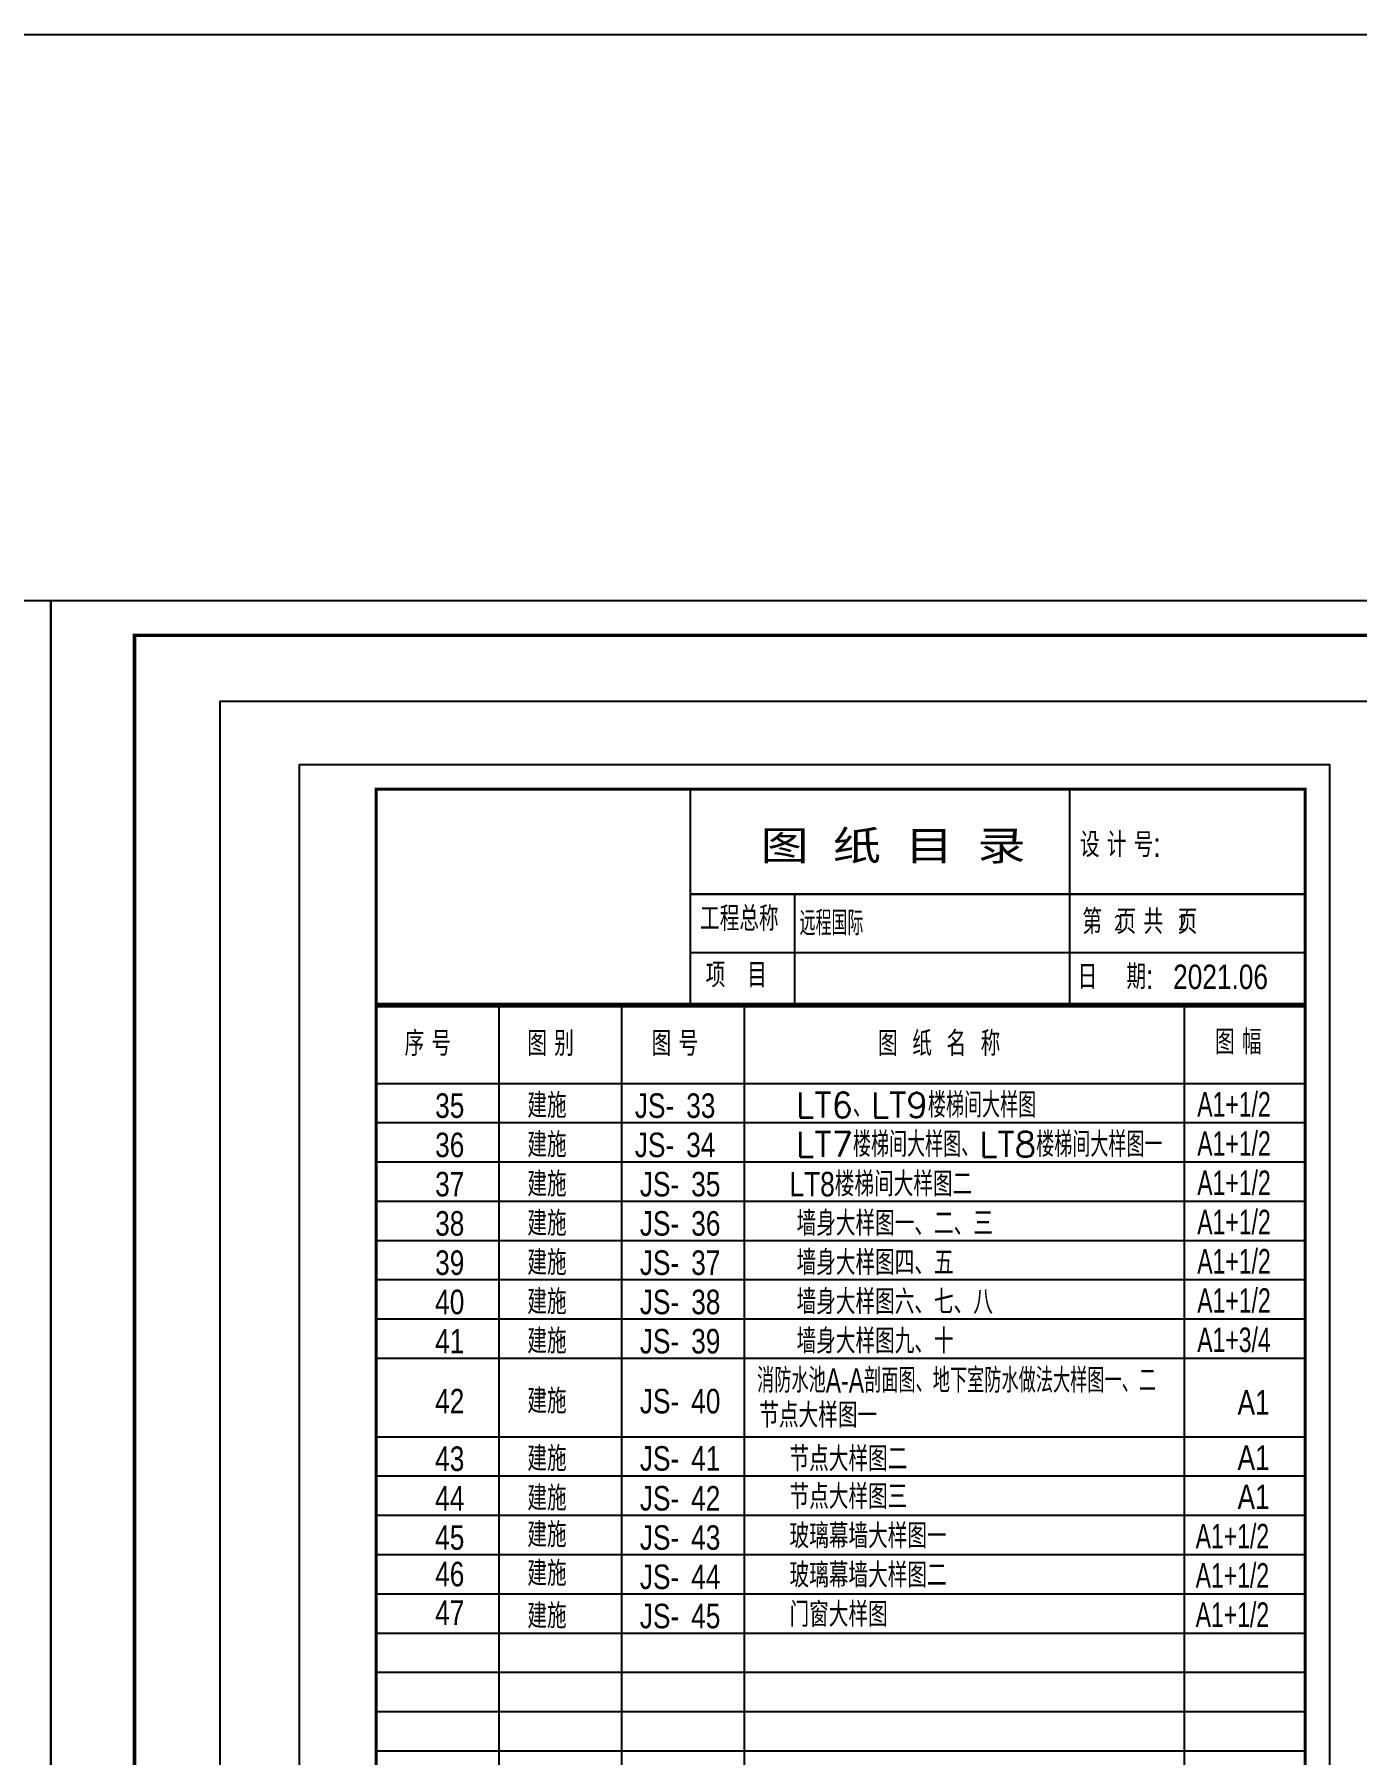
# Model space of a CAD drawing. Extents: x -737978 to 768813, y -372247 to 1140308.
# Drawn here: x -629793 to -602854, y 53744 to 88793 of the extents above; entities that cross this region are included whole.
import ezdxf

# ---------------------------------------------------------------- set-up
doc = ezdxf.new("R2010")
doc.units = 0
doc.header["$LTSCALE"] = 1000
doc.header["$MEASUREMENT"] = 0
doc.layers.get('0').update_dxf_attribs({"linetype": 'CONTINUOUS'})
for name, color, linetype in [('BORDER', 7, 'CONTINUOUS'), ('PUB_TEXT', 7, 'CONTINUOUS'), ('PUB_TITLE', 4, 'CONTINUOUS')]:
    doc.layers.add(name, color=color, linetype=linetype)
doc.styles.add('_HZTXT', font='ros.shx', dxfattribs={"width": 0.8, "bigfont": 'hztxt.shx'})
doc.styles.add('_TCH_DIM', font='SIMPLEX.shx', dxfattribs={"width": 0.8, "bigfont": 'GBCBIG.shx'})
doc.styles.add('HZTXT', font='TXT', dxfattribs={"bigfont": 'HZTXT'})
doc.styles.add('TQ1', font='simhei_0.ttf')
doc.styles.add('样式 1', font='simhei_0.ttf', dxfattribs={"width": 1.01})

# ---------------------------------------------------------------- blocks, each defined once
blk = doc.blocks.new('ASDFASDFSD')
at = {"style": '_HZTXT', "width": 0.8}
blk.add_text('JS-', height=500, dxfattribs=at).set_placement((-43, -71))

msp = doc.modelspace()

# ---------------------------------------------------------------- linework, layer by layer
at = {"color": 1}
msp.add_lwpolyline([(-719119.7, 88793.3), (768813.4, 88793.3), (768813.4, -372247.3), (-719119.7, -372247.3)], close=True, dxfattribs=at)
at = {"layer": 'BORDER'}
msp.add_lwpolyline([(-579317.1, 37313.7), (-626011.3, 37313.7), (-626011.3, 75204.6), (-579317.1, 75204.6)], close=True, dxfattribs=at)
at = {"layer": 'PUB_TITLE'}
for p, q in [((-622831, 73413.7), (-603900.4, 73413.7)), ((-614308.7, 71275.9), (-614308.7, 69013.7)), ((-620331, 69013.7), (-620331, 38613.7)), ((-617831, 69013.7), (-617831, 38613.7)), ((-615331, 69013.7), (-615331, 38613.7)), ((-606367.8, 68982.9), (-606367.8, 38613.7)), ((-603900.4, 66613.7), (-622831, 66613.7)), ((-603900.4, 65813.7), (-622831, 65813.7)), ((-603900.4, 65013.7), (-622831, 65013.7)), ((-603900.4, 64213.7), (-622831, 64213.7)), ((-603900.4, 63413.7), (-622831, 63413.7)), ((-603900.4, 62613.7), (-622831, 62613.7)), ((-603900.4, 61813.7), (-622831, 61813.7)), ((-603900.4, 60213.7), (-622831, 60213.7)), ((-603900.4, 59413.7), (-622831, 59413.7)), ((-603900.4, 58613.7), (-622831, 58613.7)), ((-603900.4, 57813.7), (-622831, 57813.7)), ((-603900.4, 57013.7), (-622831, 57013.7)), ((-603900.4, 56213.7), (-622831, 56213.7)), ((-603900.4, 55413.7), (-622831, 55413.7)), ((-603900.4, 54613.7), (-622831, 54613.7)), ((-603900.4, 54613.7), (-622831, 54613.7)), ((-603900.4, 54613.7), (-622831, 54613.7)), ((-603900.4, 53813.7), (-622831, 53813.7))]:
    msp.add_line(p, q, dxfattribs=at)
for points in [[(-688857.6, 35256.2), (-688857.6, 77256.2), (-629457.6, 77256.2), (-629457.6, 35256.2)], [(-629457.6, 35256.2), (-629457.6, 77256.2), (-570057.6, 77256.2), (-570057.6, 35256.2)], [(-603400.4, 38113.7), (-603400.4, 73913.7), (-624400.4, 73913.7), (-624400.4, 38113.7)]]:
    msp.add_lwpolyline(points, close=True, dxfattribs=at)
at = {"layer": 'PUB_TITLE', "const_width": 70.7}
msp.add_lwpolyline([(-627754.6, 35963.3), (-570764.7, 35963.3), (-570764.7, 76549.1), (-627754.6, 76549.1)], close=True, dxfattribs=at)
at = {"layer": 'PUB_TITLE'}
for points, const_width in [([(-622831, 38613.7), (-603900.4, 38613.7), (-622831, 38613.7), (-622831, 73413.7), (-603900.4, 73413.7), (-603900.4, 38613.7)], 60), ([(-616428.6, 73413.7), (-616428.6, 69013.7)], 45), ([(-608699.9, 73413.7), (-608699.9, 69013.7)], 45), ([(-603900.4, 71275.9), (-616428.6, 71275.9)], 45), ([(-603900.4, 70082.4), (-616428.6, 70082.4)], 45), ([(-603900.4, 69013.7), (-622831, 69013.7)], 100), ([(-603900.4, 67413.7), (-622831, 67413.7)], 45)]:
    msp.add_lwpolyline(points, dxfattribs=dict(at, const_width=const_width))

# ---------------------------------------------------------------- block references
for p in [(-617516.6, 66787.5), (-617516.6, 65987.5), (-617414.8, 65187.5), (-617414.8, 64387.5), (-617414.8, 63587.5), (-617414.8, 62787.5), (-617414.8, 61987.5), (-617414.8, 60766.4), (-617414.8, 59599.2), (-617414.8, 58787.5), (-617414.8, 57987.5), (-617414.8, 57187.5), (-617414.8, 56387.5)]:
    msp.add_blockref('ASDFASDFSD', p)

# ---------------------------------------------------------------- texts
for s, style, width, p in [('设 计 号:', '_HZTXT', 0.8, (-608491, 72031.2)), ('工程总称', '_HZTXT', 0.8, (-616230.6, 70525.9)), ('远程国际', 'HZTXT', 0.65, (-614202.7, 70435.1)), ('项   目', '_HZTXT', 0.8, (-616116.3, 69374.9)), (' 日    期:', '_HZTXT', 0.8, (-608686.1, 69340)), ('2021.06', '_HZTXT', 0.8, (-606592.2, 69340)), ('序 号', '_HZTXT', 0.8, (-622251.7, 67980.1)), ('图 别', '_HZTXT', 0.8, (-619749.7, 67980.1)), ('图 号', '_HZTXT', 0.8, (-617218.1, 67980.1)), ('图  纸  名  称', '_HZTXT', 0.8, (-612604, 67980.4)), ('图 幅', '_HZTXT', 0.8, (-605739.1, 68008.6)), ('35', '_HZTXT', 0.8, (-621628.5, 66716.5)), ('建施', '_HZTXT', 0.8, (-619749.7, 66716.5)), ('33', '_HZTXT', 0.8, (-616513.3, 66716.5)), ('A1+1/2', '_HZTXT', 0.7, (-606100.3, 66745)), ('36', '_HZTXT', 0.8, (-621628.5, 65916.5)), ('建施', '_HZTXT', 0.8, (-619749.7, 65916.5)), ('34', '_HZTXT', 0.8, (-616513.3, 65916.5)), ('A1+1/2', '_HZTXT', 0.7, (-606100.3, 65945)), ('37', '_HZTXT', 0.8, (-621628.5, 65116.5)), ('建施', '_HZTXT', 0.8, (-619749.7, 65116.5)), ('35', '_HZTXT', 0.8, (-616411.5, 65116.5)), ('LT8楼梯间大样图二', '_HZTXT', 0.8, (-614407.3, 65116.9)), ('A1+1/2', '_HZTXT', 0.7, (-606100.3, 65145)), ('建施', '_HZTXT', 0.8, (-619749.7, 64316.5)), ('墙身大样图一、二、三', '_HZTXT', 0.8, (-614263.8, 64316.9)), ('A1+1/2', '_HZTXT', 0.7, (-606100.3, 64345)), ('38', '_HZTXT', 0.8, (-621628.5, 64316.5)), ('36', '_HZTXT', 0.8, (-616411.5, 64316.5)), ('39', '_HZTXT', 0.8, (-621628.5, 63516.5)), ('建施', '_HZTXT', 0.8, (-619749.7, 63516.5)), ('37', '_HZTXT', 0.8, (-616411.5, 63516.5)), ('墙身大样图四、五', '_HZTXT', 0.8, (-614263.8, 63516.9)), ('A1+1/2', '_HZTXT', 0.7, (-606100.3, 63545)), ('40', '_HZTXT', 0.8, (-621628.5, 62716.5)), ('建施', '_HZTXT', 0.8, (-619749.7, 62716.5)), ('38', '_HZTXT', 0.8, (-616411.5, 62716.5)), ('墙身大样图六、七、八', '_HZTXT', 0.8, (-614263.8, 62716.9)), ('A1+1/2', '_HZTXT', 0.7, (-606100.3, 62745)), ('41', '_HZTXT', 0.8, (-621628.5, 61916.5)), ('建施', '_HZTXT', 0.8, (-619749.7, 61916.5)), ('39', '_HZTXT', 0.8, (-616411.5, 61916.5)), ('墙身大样图九、十', '_HZTXT', 0.8, (-614263.8, 61916.9)), ('A1+3/4', '_HZTXT', 0.7, (-606100.3, 61945)), ('消防水池A-A剖面图、地下室防水做法大样图一、二', '_HZTXT', 0.7, (-615069.8, 61116.9)), ('42', '_HZTXT', 0.8, (-621628.5, 60695.4)), ('建施', '_HZTXT', 0.8, (-619749.7, 60695.4)), ('40', '_HZTXT', 0.8, (-616411.5, 60695.4)), ('A1', '_HZTXT', 0.8, (-605279.5, 60669.3)), ('节点大样图一', '_HZTXT', 0.8, (-615023.3, 60406.7)), ('43', '_HZTXT', 0.8, (-621628.5, 59522)), ('建施', '_HZTXT', 0.8, (-619749.7, 59522)), ('41', '_HZTXT', 0.8, (-616411.5, 59528.2)), ('节点大样图二', '_HZTXT', 0.8, (-614407.3, 59516.9)), ('A1', '_HZTXT', 0.8, (-605279.5, 59545)), ('建施', '_HZTXT', 0.8, (-619749.7, 58716.5)), ('节点大样图三', '_HZTXT', 0.8, (-614407.3, 58747.7)), ('A1', '_HZTXT', 0.8, (-605279.5, 58745)), ('44', '_HZTXT', 0.8, (-621628.5, 58716.5)), ('42', '_HZTXT', 0.8, (-616411.5, 58716.5)), ('45', '_HZTXT', 0.8, (-621628.5, 57916.5)), ('建施', '_HZTXT', 0.8, (-619749.7, 57971.8)), ('43', '_HZTXT', 0.8, (-616411.5, 57916.5)), ('玻璃幕墙大样图一', '_HZTXT', 0.8, (-614407.3, 57947.7)), ('A1+1/2', '_HZTXT', 0.7, (-606132.8, 57945)), ('46', '_HZTXT', 0.8, (-621628.5, 57171.8)), ('建施', '_HZTXT', 0.8, (-619749.7, 57183.9)), ('44', '_HZTXT', 0.8, (-616411.5, 57116.5)), ('玻璃幕墙大样图二', '_HZTXT', 0.8, (-614407.3, 57147.7)), ('A1+1/2', '_HZTXT', 0.7, (-606132.8, 57145)), ('47', '_HZTXT', 0.8, (-621628.5, 56383.9)), ('建施', '_HZTXT', 0.8, (-619749.7, 56316.5)), ('45', '_HZTXT', 0.8, (-616411.5, 56316.5)), ('门窗大样图', '_HZTXT', 0.8, (-614407.3, 56347.7)), ('A1+1/2', '_HZTXT', 0.7, (-606132.8, 56345))]:
    msp.add_text(s, height=500, dxfattribs=dict(style=style, width=width)).set_placement(p)
at = {"layer": 'PUB_TEXT', "width": 0.8}
for s, height, style, p in [('第  页 共  页', 500, '_HZTXT', (-608441.1, 70462.9)), ('2', 320, '样式 1', (-607794.8, 70535.8)), ('2', 320, '样式 1', (-606489.3, 70535.8))]:
    msp.add_text(s, height=height, dxfattribs=dict(at, style=style)).set_placement(p)
at = {"layer": 'PUB_TEXT', "style": '_TCH_DIM'}
for s, p in [('LT6、LT9楼梯间大样图', (-614275.8, 66722.1)), ('LT7楼梯间大样图、LT8楼梯间大样图一', (-614275.8, 65922.1))]:
    msp.add_text(s, height=510.638, dxfattribs=at).set_placement(p)
at = {"layer": 'PUB_TITLE', "style": 'TQ1', "width": 1.2}
msp.add_text('图 纸 目 录', height=600, dxfattribs=at).set_placement((-614998.1, 71966.6))

doc.saveas('drawing.dxf')
